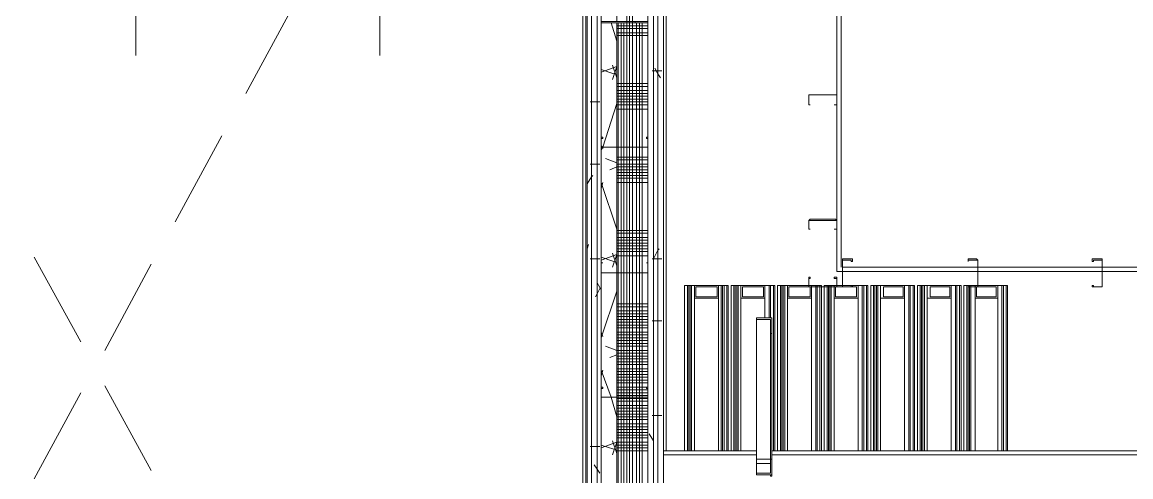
# Model space of a CAD drawing. Header units: metres. Extents: x -2 to 207, y -8 to 52.
# Drawn here: x 41.828 to 45.428, y 27.783 to 29.258 of the extents above; entities that cross this region are included whole.
import ezdxf

# ---------------------------------------------------------------- set-up
doc = ezdxf.new("R2010")
doc.units = ezdxf.units.M
doc.layers.add('HVAC - Ductos', color=5, linetype='Continuous', lineweight=0)
doc.layers.add('PDF_Geometry', color=7, linetype='Continuous', lineweight=0, true_color=0xaaaaaa)

msp = doc.modelspace()

# ---------------------------------------------------------------- linework, layer by layer
at = {"layer": 'HVAC - Ductos', "lineweight": 0}
for points in [[(42.1968, 29.6225), (42.1968, 29.3889), (42.1968, 29.1506)], [(42.9894, 29.6225), (42.9894, 29.3889), (42.9894, 29.1506)]]:
    msp.add_lwpolyline(points, dxfattribs=at)
at = {"layer": 'PDF_Geometry', "lineweight": 0}
for points in [[(40.2633, 25.719), (40.2175, 25.719), (40.2175, 25.696), (40.2175, 25.5448), (40.2175, 22.9699), (39.8097, 22.9699), (39.8097, 22.7225), (43.6629, 22.7225), (43.9104, 22.7225), (43.9104, 31.2673), (43.9104, 32.7289), (43.9104, 32.9121), (43.475, 32.9121), (43.475, 32.7289), (43.7271, 32.7289), (43.7271, 31.2673), (43.6629, 31.2673), (43.4476, 31.2673), (43.4476, 31.0657), (43.6629, 31.0657), (43.6629, 22.9699), (40.4649, 22.9699), (40.4649, 25.719), (40.2679, 25.719)], [(43.475, 32.8297), (43.475, 32.8801), (42.7649, 32.8801), (42.7649, 32.8939), (43.475, 32.8939), (43.892, 32.8939), (43.892, 32.8801), (43.892, 32.7289), (43.892, 31.2673), (43.892, 31.2399), (43.892, 22.7408), (43.8783, 22.7408), (43.6629, 22.7408), (39.8097, 22.7408)], [(43.8783, 22.7545), (43.8783, 31.2673), (43.8783, 31.611), (43.8783, 31.2673), (43.892, 31.2673), (43.892, 32.8801), (43.8783, 32.8801), (43.8783, 32.2615), (43.8783, 32.7289), (43.8783, 32.8297), (43.8783, 32.8801), (43.7271, 32.8801), (43.475, 32.8801), (42.7649, 32.8801)], [(42.7649, 32.7564), (42.7649, 32.8297), (43.475, 32.8297), (43.7271, 32.8297), (43.8279, 32.8297), (43.8279, 32.7564), (43.8279, 32.7289), (43.8279, 32.2203), (43.8279, 31.611), (43.8279, 31.2673), (43.8279, 31.2627), (43.8279, 31.2399), (43.86, 31.2399), (43.86, 22.9241), (43.86, 22.7729), (43.7591, 22.7729), (43.6629, 22.7729), (39.8097, 22.7729)], [(43.5392, 22.7225), (43.5392, 22.7179), (43.5392, 22.7225), (43.9104, 22.7225), (43.9104, 31.2399), (43.9104, 31.2673), (43.9195, 31.2673), (43.9149, 31.2673), (43.9149, 32.7885)], [(46.9572, 28.4496), (46.554, 28.4496), (46.1462, 28.4496), (45.743, 28.4496), (45.3353, 28.4496), (44.9321, 28.4496), (44.4922, 28.4496), (44.4739, 28.4496), (44.4739, 28.4634), (44.4739, 32.1195), (44.4739, 32.1379), (51.8184, 32.1379), (51.8184, 32.1195), (51.8184, 31.863), (51.8184, 31.4598)], [(51.8046, 31.863), (51.8046, 32.1195), (44.4876, 32.1195), (44.4876, 28.4634)], [(40.2633, 25.7418), (40.2633, 31.2673), (40.2633, 31.2399), (40.2679, 31.2399), (40.4191, 31.2399), (41.7157, 31.2399), (41.7157, 31.2673), (40.4511, 31.2673), (43.7271, 31.2673), (40.4511, 31.2673), (43.7271, 31.2673), (43.4476, 31.2673), (43.4476, 31.2399), (43.7087, 31.2399), (43.86, 31.2399), (43.86, 31.2673), (43.86, 22.9241)], [(43.9104, 31.2673), (43.9104, 27.8677)], [(43.9104, 27.8677), (43.9104, 31.2673)], [(43.9104, 31.2673), (43.9104, 27.8677)], [(43.9104, 27.8677), (43.9104, 31.2673)], [(43.9104, 31.2673), (43.9104, 27.8677)], [(43.9104, 27.8677), (43.9104, 31.2673)], [(43.9104, 31.2673), (43.9104, 27.8677)], [(43.9104, 27.8677), (43.9104, 31.2673)], [(43.9104, 22.7225), (43.9104, 31.2673), (43.9104, 22.7225)], [(43.9195, 27.8677), (43.9195, 31.2673)], [(43.9195, 27.8677), (43.9195, 31.2673)], [(43.86, 31.2399), (43.8783, 31.2399), (43.8783, 22.7545), (43.86, 22.7545), (43.6629, 22.7545), (39.8097, 22.7545)], [(43.86, 22.9241), (43.86, 31.2399), (43.7591, 31.2399), (43.7591, 30.8825), (43.7591, 30.4747), (43.7591, 30.0715), (43.7591, 29.6638), (43.7591, 29.2606), (43.7591, 29.6638), (43.7591, 30.0715), (43.7591, 30.4747), (43.7591, 30.8825), (43.7591, 31.1619), (43.7087, 31.1619), (43.7087, 22.8737)], [(42.7649, 31.1619), (42.7649, 31.1115), (42.7649, 31.0979), (43.4476, 31.0979), (43.6629, 31.0979), (43.6767, 31.0979), (43.695, 31.0979), (43.695, 22.9378), (43.6767, 22.9378), (43.6629, 22.9378), (40.4328, 22.9378), (40.4328, 22.9562), (40.4328, 22.9699), (40.4328, 25.719)], [(43.7087, 22.9241), (43.7087, 31.1115), (43.695, 31.1115), (43.6629, 31.1115), (43.4476, 31.1115), (42.7649, 31.1115)], [(43.4476, 31.1161), (43.4476, 31.0657), (43.6629, 31.0657), (43.6629, 22.9699), (43.6629, 31.0657), (43.6629, 22.9745)], [(43.4476, 31.0841), (42.7649, 31.0841), (42.403, 31.0841), (42.403, 31.0979), (41.7157, 31.0979), (42.403, 31.0979), (42.7649, 31.0979), (43.4476, 31.0979), (43.4476, 31.0841), (43.6629, 31.0841), (43.6767, 31.0841), (43.6767, 22.9562), (43.6629, 22.9562), (40.4465, 22.9562), (40.4465, 22.9699), (40.4465, 25.719)], [(40.4649, 25.719), (40.4649, 22.9699), (40.4649, 25.137), (40.4649, 22.9745), (42.2151, 22.9745), (42.2151, 22.979), (40.4741, 22.979), (42.2151, 22.979), (42.2151, 22.9745), (42.2151, 22.9699), (40.4649, 22.9699), (43.6629, 22.9699), (43.6629, 31.0657), (43.6629, 22.9745), (43.5392, 22.9745), (43.5392, 22.9699), (43.6629, 22.9699), (43.5392, 22.9699), (43.6629, 22.9699), (43.5392, 22.9699), (43.6629, 22.9699), (43.5392, 22.9699), (43.6583, 22.9699), (43.5392, 22.9699)], [(43.6583, 31.0657), (43.6583, 22.9699)], [(43.6583, 22.9699), (43.6583, 31.0657)], [(43.6629, 31.0657), (43.6629, 22.9699), (43.6629, 31.0657)], [(42.5541, 29.0269), (42.7054, 29.3064)], [(43.7591, 29.256), (43.7591, 28.8528), (43.7591, 28.445), (43.7591, 28.0418), (43.7591, 27.6341), (43.7591, 27.2309), (43.7591, 26.8231), (43.7591, 26.4153), (43.7591, 26.0121), (43.7591, 25.6043), (43.7591, 25.2012), (43.7591, 24.7934), (43.7591, 24.3902)], [(42.3251, 28.61), (42.4763, 28.8895)], [(42.0181, 28.2205), (41.8669, 28.4954)], [(42.0959, 28.1931), (42.2472, 28.4725)], [(44.4922, 28.4634), (44.9321, 28.4634), (45.3353, 28.4634), (45.743, 28.4634), (46.1462, 28.4634), (46.554, 28.4634), (46.9572, 28.4634)], [(43.9791, 27.8677), (43.9791, 28.4037), (43.9882, 28.4037), (43.9928, 28.4037), (44.002, 28.4037), (43.9974, 28.4037), (43.9974, 27.8677)], [(43.9882, 28.4037), (43.9882, 27.8677), (43.9882, 28.4037), (43.9928, 28.4037), (43.9974, 28.4037), (44.002, 28.4037), (44.002, 27.8677), (44.002, 28.4037), (44.0112, 28.4037), (44.0112, 27.8677), (44.0112, 28.3625), (44.089, 28.3625), (44.089, 27.8677), (44.089, 28.4037), (44.0982, 28.4037), (44.1074, 28.4037), (44.1165, 28.4037), (44.1074, 28.4037), (44.1028, 28.4037), (44.0982, 28.4037), (44.0982, 27.8677), (44.0982, 28.4037), (44.1028, 28.4037), (44.1028, 27.8677)], [(44.1119, 28.4037), (44.1211, 28.4037), (44.1211, 27.8677)], [(44.1303, 27.8677), (44.1303, 28.4037), (44.1394, 28.4037), (44.144, 28.4037), (44.1532, 28.4037), (44.1486, 28.4037), (44.1486, 27.8677)], [(44.1394, 28.4037), (44.1394, 27.8677), (44.1394, 28.4037), (44.144, 28.4037), (44.1486, 28.4037), (44.1532, 28.4037), (44.1532, 27.8677), (44.144, 27.8677), (44.144, 28.4037), (44.144, 27.8677)], [(44.1532, 27.8677), (44.1532, 28.4037), (44.1623, 28.4037), (44.1623, 27.8677), (44.1623, 28.3625), (44.2402, 28.3625), (44.2402, 28.2984), (44.2402, 28.4037), (44.254, 28.4037), (44.254, 28.2984), (44.254, 28.4037), (44.254, 28.2984)], [(44.2631, 28.4037), (44.2723, 28.4037), (44.2723, 27.8677)], [(44.2815, 27.8677), (44.2815, 28.4037), (44.2906, 28.4037), (44.2952, 28.4037), (44.3043, 28.4037), (44.2997, 28.4037), (44.2952, 28.4037), (44.2906, 28.4037), (44.2906, 27.8677), (44.2906, 28.4037)], [(44.3043, 27.8677), (44.2952, 27.8677), (44.2952, 28.4037), (44.2997, 28.4037), (44.3043, 28.4037), (44.3043, 27.8677), (44.3043, 28.4037), (44.3135, 28.4037), (44.3135, 27.8677), (44.3135, 28.3625), (44.3914, 28.3625)], [(44.3914, 27.8677), (44.3914, 28.3992), (44.3914, 28.4037), (44.4052, 28.4037)], [(44.4052, 28.4037), (44.4052, 28.3992), (44.4052, 27.8677)], [(44.4143, 28.4037), (44.4235, 28.4037), (44.4235, 28.3992), (44.4235, 27.8677)], [(44.4326, 27.8677), (44.4326, 28.3992), (44.4326, 28.4037), (44.4464, 28.4037), (44.4464, 28.3992), (44.4464, 27.8677), (44.4556, 27.8677), (44.4556, 28.3992), (44.4556, 28.4037), (44.451, 28.4037), (44.4464, 28.4037), (44.4418, 28.4037), (44.4464, 28.4037), (44.4556, 28.4037), (44.451, 28.4037), (44.4464, 28.4037)], [(44.4556, 27.8677), (44.4556, 28.3992), (44.4556, 28.4037), (44.4647, 28.4037), (44.4647, 28.3992), (44.4647, 27.8677), (44.4647, 28.3625), (44.5426, 28.3625)], [(44.5243, 28.3992), (44.538, 28.3992), (44.538, 28.3671), (44.4693, 28.3671), (44.4693, 28.3992), (44.4922, 28.3992)], [(44.5426, 27.8677), (44.5426, 28.4037), (44.5564, 28.4037)], [(44.5564, 28.4037), (44.5564, 27.8677)], [(44.5655, 28.4037), (44.5747, 28.4037), (44.5747, 27.8677)], [(44.5838, 27.8677), (44.5838, 28.4037), (44.5976, 28.4037), (44.5976, 27.8677), (44.6068, 27.8677), (44.6068, 28.4037), (44.6022, 28.4037), (44.5976, 28.4037), (44.593, 28.4037), (44.5976, 28.4037), (44.6068, 28.4037), (44.6022, 28.4037), (44.5976, 28.4037)], [(44.6068, 27.8677), (44.6068, 28.4037), (44.6159, 28.4037), (44.6159, 27.8677), (44.6159, 28.3625), (44.6938, 28.3625)], [(44.6938, 27.8677), (44.6938, 28.4037), (44.7075, 28.4037)], [(44.7075, 28.4037), (44.7075, 27.8677)], [(44.7167, 28.4037), (44.7259, 28.4037), (44.7259, 27.8677)], [(44.7351, 27.8677), (44.7351, 28.4037), (44.7488, 28.4037), (44.7488, 27.8677), (44.7579, 27.8677), (44.7579, 28.4037), (44.7534, 28.4037), (44.7488, 28.4037), (44.7442, 28.4037), (44.7488, 28.4037), (44.7579, 28.4037), (44.7534, 28.4037), (44.7488, 28.4037)], [(44.7579, 27.8677), (44.7579, 28.4037), (44.7671, 28.4037), (44.7671, 27.8677), (44.7671, 28.3625), (44.845, 28.3625)], [(44.845, 27.8677), (44.845, 28.4037), (44.8587, 28.4037)], [(44.8587, 28.4037), (44.8587, 27.8677)], [(44.8679, 28.4037), (44.8771, 28.4037), (44.8771, 27.8677)], [(44.8863, 27.8677), (44.8863, 28.4037), (44.9, 28.4037), (44.9, 28.3992), (44.9, 27.8677), (44.9092, 27.8677), (44.9092, 28.3992), (44.9092, 28.4037), (44.9046, 28.4037), (44.9, 28.4037), (44.8954, 28.4037), (44.9, 28.4037), (44.9092, 28.4037), (44.9046, 28.4037), (44.9, 28.4037)], [(44.9092, 27.8677), (44.9092, 28.3992), (44.9092, 28.4037), (44.9229, 28.4037), (44.9229, 28.3992), (44.9229, 27.8677), (44.9229, 28.3625), (44.9962, 28.3625)], [(44.9962, 27.8677), (44.9962, 28.4037), (45.01, 28.4037)], [(45.01, 28.4037), (45.01, 27.8677)], [(45.0191, 28.4037), (45.0283, 28.4037), (45.0283, 27.8677)], [(44.3914, 28.3625), (44.3914, 27.8677)], [(44.5426, 28.3625), (44.5426, 27.8677)], [(44.6938, 28.3625), (44.6938, 27.8677)], [(44.845, 28.3625), (44.845, 27.8677)], [(44.9962, 28.3625), (44.9962, 27.8677)], [(44.2585, 28.2939), (44.2585, 28.2893)], [(44.2585, 28.2526), (44.2585, 27.8403), (44.2585, 27.7944)], [(44.2585, 27.7899), (44.2585, 27.7853), (44.2631, 27.7853), (44.2631, 28.248)], [(41.8669, 27.7761), (42.0181, 28.0556)], [(42.2472, 27.8036), (42.0959, 28.0785)], [(44.2127, 27.8677), (43.9104, 27.8677), (43.9882, 27.8677)], [(43.9516, 27.8677), (43.9104, 27.8677)], [(43.9928, 27.8677), (44.002, 27.8677)], [(44.0982, 27.8677), (44.1074, 27.8677)], [(44.1119, 27.8677), (44.1394, 27.8677)], [(45.0191, 27.8677), (46.8106, 27.8677), (44.2631, 27.8677), (44.2906, 27.8677)], [(44.4052, 27.8677), (44.4098, 27.8677)], [(44.4143, 27.8677), (44.4418, 27.8677)], [(44.5564, 27.8677), (44.561, 27.8677)], [(44.5655, 27.8677), (44.593, 27.8677)], [(44.7075, 27.8677), (44.7121, 27.8677)], [(44.7167, 27.8677), (44.7442, 27.8677)], [(44.8587, 27.8677), (44.8633, 27.8677)], [(44.8679, 27.8677), (44.8954, 27.8677)], [(45.01, 27.8677), (45.0145, 27.8677)], [(43.9104, 27.8539), (44.2127, 27.8539)], [(44.2631, 27.8539), (46.8106, 27.8539)], [(44.2585, 27.8219), (44.2585, 27.8265), (44.254, 27.8265), (44.2127, 27.8265)]]:
    msp.add_lwpolyline(points, dxfattribs=at)
for points in [[(43.892, 31.2673), (43.8783, 31.2673), (43.8783, 22.7408), (43.892, 22.7408)], [(43.9104, 31.2673), (43.892, 31.2673), (43.892, 22.7225), (43.9104, 22.7225)], [(43.9195, 31.2673), (43.9195, 27.8677)], [(43.7087, 22.9241), (43.7087, 31.1115), (43.695, 31.1115), (43.695, 22.9241)], [(43.6767, 22.9562), (43.6767, 31.0841), (43.6629, 31.0841), (43.6629, 22.9562)], [(43.695, 22.9378), (43.695, 31.0979), (43.6767, 31.0979), (43.6767, 22.9378)], [(43.6537, 22.979), (43.5392, 22.979), (43.6492, 22.979), (43.6492, 31.0657), (43.6492, 22.979), (43.6492, 31.0657), (43.6492, 22.979), (43.5392, 22.979)], [(43.6583, 31.0657), (43.6583, 22.9699)], [(43.7087, 29.2881), (43.7087, 29.2606), (43.7087, 29.256), (43.7133, 29.256), (43.86, 29.256), (43.86, 29.2606), (43.86, 29.2881), (43.8554, 29.2881), (43.86, 29.2881), (43.86, 29.2606), (43.7133, 29.2606), (43.7087, 29.2606), (43.7087, 29.2881), (43.7133, 29.2881)], [(43.7591, 29.256), (43.7591, 28.8528), (43.7591, 28.445), (43.7591, 28.0418), (43.7591, 27.6341), (43.7591, 27.2309), (43.7591, 26.8231), (43.7591, 26.4153), (43.7591, 26.0121), (43.7591, 25.6043), (43.7591, 25.2012), (43.7591, 24.7934), (43.7591, 24.3902), (43.7591, 24.7934), (43.7591, 25.2012), (43.7591, 25.6043), (43.7591, 26.0121), (43.7591, 26.4153), (43.7591, 26.8231), (43.7591, 27.2309), (43.7591, 27.6341), (43.7591, 28.0418), (43.7591, 28.445), (43.7591, 28.8528)], [(44.4739, 28.9903), (44.4739, 29.0223), (44.4693, 29.0223), (44.3868, 29.0223), (44.3823, 29.0223), (44.3823, 28.9903), (44.3868, 28.9903), (44.3823, 28.9903), (44.3823, 29.0223), (44.3868, 29.0223), (44.4693, 29.0223), (44.4739, 29.0223), (44.4739, 28.9903), (44.4647, 28.9903)], [(44.4739, 28.9903), (44.4739, 29.0223), (44.4693, 29.0223), (44.3868, 29.0223), (44.3823, 29.0223), (44.3823, 28.9903), (44.3868, 28.9903), (44.3823, 28.9903), (44.3823, 29.0223), (44.3868, 29.0223), (44.4693, 29.0223), (44.4739, 29.0223), (44.4739, 28.9903), (44.4647, 28.9903)], [(43.7087, 28.8849), (43.7087, 28.8528), (43.7133, 28.8528), (43.86, 28.8528), (43.86, 28.8849), (43.8554, 28.8849), (43.8554, 28.8803), (43.86, 28.8803), (43.86, 28.8528), (43.7133, 28.8528), (43.7087, 28.8528), (43.7087, 28.8803), (43.7133, 28.8803), (43.7133, 28.8849)], [(44.4739, 28.587), (44.4739, 28.6146), (44.4693, 28.6192), (44.3868, 28.6192), (44.3823, 28.6146), (44.3823, 28.587), (44.3868, 28.587), (44.3823, 28.587), (44.3823, 28.6146), (44.3868, 28.6146), (44.4693, 28.6146), (44.4739, 28.6146), (44.4739, 28.587), (44.4647, 28.587)], [(44.4739, 28.587), (44.4739, 28.6146), (44.4693, 28.6192), (44.3868, 28.6192), (44.3823, 28.6146), (44.3823, 28.587), (44.3868, 28.587), (44.3823, 28.587), (44.3823, 28.6146), (44.3868, 28.6146), (44.4693, 28.6146), (44.4739, 28.6146), (44.4739, 28.587), (44.4647, 28.587)], [(44.5243, 28.4908), (44.4922, 28.4908), (44.4922, 28.4863), (44.4922, 28.3992), (44.5243, 28.3992), (44.5243, 28.4037), (44.5197, 28.4037), (44.5197, 28.3992), (44.4922, 28.3992), (44.4922, 28.4863), (44.5197, 28.4863), (44.5197, 28.4817), (44.5243, 28.4817)], [(44.5243, 28.4908), (44.4922, 28.4908), (44.4922, 28.4863), (44.4922, 28.3992), (44.5243, 28.3992), (44.5243, 28.4037), (44.5197, 28.4037), (44.5197, 28.3992), (44.4922, 28.3992), (44.4922, 28.4863), (44.5197, 28.4863), (44.5197, 28.4817), (44.5243, 28.4817)], [(44.9275, 28.4908), (44.9321, 28.4863), (44.9321, 28.3992), (44.9275, 28.3992), (44.9, 28.3992), (44.9, 28.4037), (44.9, 28.3992), (44.9275, 28.3992), (44.9321, 28.3992), (44.9321, 28.4863), (44.9275, 28.4863), (44.9, 28.4863), (44.9, 28.4817), (44.9, 28.4908)], [(44.9275, 28.4908), (44.9321, 28.4863), (44.9321, 28.3992), (44.9275, 28.3992), (44.9, 28.3992), (44.9, 28.4037), (44.9, 28.3992), (44.9275, 28.3992), (44.9321, 28.3992), (44.9321, 28.4863), (44.9275, 28.4863), (44.9, 28.4863), (44.9, 28.4817), (44.9, 28.4908)], [(45.3353, 28.4908), (45.3353, 28.4863), (45.3353, 28.3992), (45.3032, 28.3992), (45.3032, 28.4037), (45.3077, 28.4037), (45.3077, 28.3992), (45.3353, 28.3992), (45.3353, 28.4863), (45.3077, 28.4863), (45.3077, 28.4817), (45.3032, 28.4817), (45.3032, 28.4908)], [(45.3353, 28.4908), (45.3353, 28.4863), (45.3353, 28.3992), (45.3032, 28.3992), (45.3032, 28.4037), (45.3077, 28.4037), (45.3077, 28.3992), (45.3353, 28.3992), (45.3353, 28.4863), (45.3077, 28.4863), (45.3077, 28.4817), (45.3032, 28.4817), (45.3032, 28.4908)], [(43.7087, 28.4771), (43.7087, 28.4496), (43.7087, 28.445), (43.7133, 28.445), (43.86, 28.445), (43.86, 28.4496), (43.86, 28.4771), (43.8554, 28.4771), (43.86, 28.4771), (43.86, 28.4496), (43.86, 28.445), (43.7133, 28.445), (43.7087, 28.445), (43.7087, 28.4496), (43.7087, 28.4771), (43.7133, 28.4771)], [(44.3823, 28.4313), (44.3823, 28.3992), (44.3868, 28.3992), (44.4693, 28.3992), (44.4739, 28.3992), (44.4739, 28.4313), (44.4647, 28.4313), (44.4647, 28.4267), (44.4739, 28.4267), (44.4739, 28.3992), (44.4693, 28.3992), (44.3868, 28.3992), (44.3823, 28.3992), (44.3823, 28.4267), (44.3868, 28.4267), (44.3868, 28.4313)], [(44.3823, 28.4313), (44.3823, 28.3992), (44.3868, 28.3992), (44.4693, 28.3992), (44.4739, 28.3992), (44.4739, 28.4313), (44.4647, 28.4313), (44.4647, 28.4267), (44.4739, 28.4267), (44.4739, 28.3992), (44.4693, 28.3992), (44.3868, 28.3992), (44.3823, 28.3992), (44.3823, 28.4267), (44.3868, 28.4267), (44.3868, 28.4313)], [(43.9928, 27.8677), (43.9928, 28.4037)], [(44.089, 28.4037), (44.0112, 28.4037), (44.0112, 28.3625), (44.089, 28.3625)], [(44.0157, 28.3671), (44.0157, 28.3992), (44.0845, 28.3992), (44.0845, 28.3671)], [(44.1074, 27.8677), (44.1074, 28.4037)], [(44.1165, 28.4037), (44.1165, 27.8677)], [(44.2402, 28.4037), (44.1623, 28.4037), (44.1623, 28.3625), (44.2402, 28.3625)], [(44.1669, 28.3671), (44.1669, 28.3992), (44.2357, 28.3992), (44.2357, 28.3671)], [(44.2677, 28.4037), (44.2585, 28.4037), (44.254, 28.4037), (44.2585, 28.4037)], [(44.2585, 28.2984), (44.2585, 28.4037)], [(44.2677, 28.4037), (44.2677, 27.8677)], [(44.2997, 27.8677), (44.2997, 28.4037)], [(44.3914, 28.4037), (44.3823, 28.4037), (44.3135, 28.4037), (44.3135, 28.3625), (44.3914, 28.3625), (44.3914, 28.3992)], [(44.3181, 28.3671), (44.3181, 28.3992), (44.3868, 28.3992), (44.3868, 28.3671)], [(44.4189, 28.4037), (44.4098, 28.4037), (44.4052, 28.4037), (44.4098, 28.4037)], [(44.4052, 27.8677), (44.4052, 28.3992), (44.4052, 28.4037), (44.4052, 28.3992)], [(44.4098, 27.8677), (44.4098, 28.3992), (44.4098, 28.4037), (44.4098, 28.3992)], [(44.4189, 28.4037), (44.4189, 28.3992), (44.4189, 27.8677), (44.4189, 28.3992)], [(44.4418, 28.4037), (44.4418, 28.3992), (44.4418, 27.8677), (44.4418, 28.3992)], [(44.451, 27.8677), (44.451, 28.3992), (44.451, 28.4037), (44.451, 28.3992)], [(44.5426, 28.4037), (44.4922, 28.4037), (44.4739, 28.4037), (44.4647, 28.4037), (44.4647, 28.3992), (44.4647, 28.3625), (44.5426, 28.3625)], [(44.5701, 28.4037), (44.561, 28.4037), (44.5564, 28.4037), (44.561, 28.4037)], [(44.5564, 27.8677), (44.5564, 28.4037)], [(44.561, 27.8677), (44.561, 28.4037)], [(44.5701, 28.4037), (44.5701, 27.8677)], [(44.593, 28.4037), (44.593, 27.8677)], [(44.6022, 27.8677), (44.6022, 28.4037)], [(44.6938, 28.4037), (44.6159, 28.4037), (44.6159, 28.3625), (44.6938, 28.3625)], [(44.6251, 28.3671), (44.6251, 28.3992), (44.6892, 28.3992), (44.6892, 28.3671)], [(44.7213, 28.4037), (44.7121, 28.4037), (44.7075, 28.4037), (44.7121, 28.4037)], [(44.7075, 27.8677), (44.7075, 28.4037)], [(44.7121, 27.8677), (44.7121, 28.4037)], [(44.7213, 28.4037), (44.7213, 27.8677)], [(44.7442, 28.4037), (44.7442, 27.8677)], [(44.7534, 27.8677), (44.7534, 28.4037)], [(44.845, 28.4037), (44.7671, 28.4037), (44.7671, 28.3625), (44.845, 28.3625)], [(44.7763, 28.3671), (44.7763, 28.3992), (44.8404, 28.3992), (44.8404, 28.3671)], [(44.8725, 28.4037), (44.8633, 28.4037), (44.8587, 28.4037), (44.8633, 28.4037)], [(44.8587, 27.8677), (44.8587, 28.4037)], [(44.8633, 27.8677), (44.8633, 28.4037)], [(44.8725, 28.4037), (44.8725, 27.8677)], [(44.8954, 28.4037), (44.8954, 27.8677)], [(44.9046, 27.8677), (44.9046, 28.3992), (44.9046, 28.4037), (44.9046, 28.3992)], [(44.9962, 28.4037), (44.9321, 28.4037), (44.9229, 28.4037), (44.9229, 28.3992), (44.9229, 28.3625), (44.9962, 28.3625)], [(44.9275, 28.3671), (44.9275, 28.3992), (44.9916, 28.3992), (44.9916, 28.3671)], [(45.0237, 28.4037), (45.0145, 28.4037), (45.01, 28.4037), (45.0145, 28.4037)], [(45.01, 27.8677), (45.01, 28.4037)], [(45.0145, 27.8677), (45.0145, 28.4037)], [(45.0237, 28.4037), (45.0237, 27.8677)], [(44.2127, 27.8311), (44.2127, 28.2984)], [(44.2631, 28.2984), (44.2127, 28.2984), (44.2127, 28.2939), (44.254, 28.2939), (44.2585, 28.2939), (44.2585, 28.2893), (44.2585, 28.2526), (44.2585, 28.248), (44.2631, 28.248)], [(43.7087, 28.0739), (43.7087, 28.0418), (43.7133, 28.0418), (43.86, 28.0418), (43.86, 28.0739), (43.8554, 28.0739), (43.8554, 28.0693), (43.86, 28.0693), (43.86, 28.0418), (43.7133, 28.0418), (43.7087, 28.0418), (43.7087, 28.0693), (43.7133, 28.0693), (43.7133, 28.0739)], [(44.2631, 27.7899), (44.2631, 27.8403), (44.2127, 27.8403), (44.2127, 27.7899)], [(44.2127, 27.7944), (44.2127, 27.8403), (44.2585, 27.8403), (44.2585, 27.7944)]]:
    msp.add_lwpolyline(points, close=True, dxfattribs=at)
at = {"layer": 'PDF_Geometry', "color": 254, "lineweight": 0, "true_color": 0xd4d4d4}
for points in [[(43.7912, 27.2309), (43.7912, 27.6341), (43.7912, 28.0418), (43.7912, 28.445), (43.7912, 28.8528), (43.7912, 29.256), (43.7912, 29.6638), (43.7912, 30.0715), (43.7912, 30.4747), (43.7912, 30.8825), (43.7912, 31.2399)], [(43.8004, 27.2309), (43.8004, 27.6341), (43.8004, 28.0418), (43.8004, 28.445), (43.8004, 28.8528), (43.8004, 29.256), (43.8004, 29.6638), (43.8004, 30.0715), (43.8004, 30.4747), (43.8004, 30.8825), (43.8004, 31.2399)], [(43.8096, 27.2309), (43.8096, 27.6341), (43.8096, 28.0418), (43.8096, 28.445), (43.8096, 28.8528), (43.8096, 29.256), (43.8096, 29.6638), (43.8096, 30.0715), (43.8096, 30.4747), (43.8096, 30.8825), (43.8096, 31.2399)], [(43.7591, 29.256), (43.86, 29.256)], [(43.7591, 29.2468), (43.86, 29.2468)], [(43.7591, 29.2376), (43.86, 29.2376)], [(43.7637, 24.3902), (43.7637, 24.7934), (43.7637, 25.2012), (43.7637, 25.5081), (43.7637, 25.6043), (43.7637, 26.0121), (43.7637, 26.4153), (43.7637, 26.8231), (43.7637, 27.2309), (43.7637, 27.6341), (43.7637, 28.0418), (43.7637, 28.445), (43.7637, 28.8528), (43.7637, 29.256)], [(43.7729, 24.3902), (43.7729, 24.7934), (43.7729, 25.2012), (43.7729, 25.5081), (43.7729, 25.6043), (43.7729, 26.0121), (43.7729, 26.4153), (43.7729, 26.8231), (43.7729, 27.2309), (43.7729, 27.6341), (43.7729, 28.0418), (43.7729, 28.445), (43.7729, 28.8528), (43.7729, 29.256)], [(43.7821, 27.2309), (43.7821, 27.6341), (43.7821, 28.0418), (43.7821, 28.445), (43.7821, 28.8528), (43.7821, 29.256)], [(43.8233, 27.2309), (43.8233, 27.6341), (43.8233, 28.0418), (43.8233, 28.445), (43.8233, 28.8528), (43.8233, 29.256)], [(43.8324, 27.2309), (43.8324, 27.6341), (43.8324, 28.0418), (43.8324, 28.445), (43.8324, 28.8528), (43.8324, 29.256)], [(43.8416, 27.2309), (43.8416, 27.6341), (43.8416, 28.0418), (43.8416, 28.445), (43.8416, 28.8528), (43.8416, 29.256)], [(43.7591, 29.2239), (43.86, 29.2239)], [(43.7591, 29.2148), (43.86, 29.2148)], [(43.7591, 29.0589), (43.86, 29.0589)], [(43.7591, 29.0498), (43.86, 29.0498)], [(43.7591, 29.0361), (43.86, 29.0361)], [(43.7591, 29.0269), (43.86, 29.0269)], [(43.7591, 29.0178), (43.86, 29.0178)], [(43.7591, 29.0086), (43.86, 29.0086)], [(43.7591, 28.9994), (43.86, 28.9994)], [(43.7591, 28.9903), (43.86, 28.9903)], [(43.7591, 28.9765), (43.86, 28.9765)], [(43.7591, 28.8207), (43.86, 28.8207)], [(43.7591, 28.8115), (43.86, 28.8115)], [(43.7591, 28.7978), (43.86, 28.7978)], [(43.7591, 28.7886), (43.86, 28.7886)], [(43.7591, 28.7795), (43.86, 28.7795)], [(43.7591, 28.7703), (43.86, 28.7703)], [(43.7591, 28.7612), (43.86, 28.7612)], [(43.7591, 28.752), (43.86, 28.752)], [(43.7591, 28.7383), (43.86, 28.7383)], [(43.7591, 28.5825), (43.86, 28.5825)], [(43.7591, 28.5733), (43.86, 28.5733)], [(43.7591, 28.5596), (43.86, 28.5596)], [(43.7591, 28.5504), (43.86, 28.5504)], [(43.7591, 28.5412), (43.86, 28.5412)], [(43.7591, 28.5321), (43.86, 28.5321)], [(43.7591, 28.5229), (43.86, 28.5229)], [(43.7591, 28.5137), (43.86, 28.5137)], [(43.7591, 28.5), (43.86, 28.5)], [(43.7591, 28.3351), (43.86, 28.3351)], [(43.7591, 28.3213), (43.86, 28.3213)], [(43.7591, 28.3121), (43.86, 28.3121)], [(43.7591, 28.303), (43.86, 28.303)], [(43.7591, 28.2939), (43.86, 28.2939)], [(43.7591, 28.2847), (43.86, 28.2847)], [(43.7591, 28.2755), (43.86, 28.2755)], [(43.7591, 28.2663), (43.86, 28.2663)], [(43.7591, 28.2526), (43.86, 28.2526)], [(43.7591, 28.2434), (43.86, 28.2434)], [(43.7591, 28.2342), (43.86, 28.2342)], [(43.7591, 28.2251), (43.86, 28.2251)], [(43.7591, 28.2159), (43.86, 28.2159)], [(43.7591, 28.2068), (43.86, 28.2068)], [(43.7591, 28.1931), (43.86, 28.1931)], [(43.7591, 28.1839), (43.86, 28.1839)], [(43.7591, 28.1747), (43.86, 28.1747)], [(43.7591, 28.1655), (43.86, 28.1655)], [(43.7591, 28.1564), (43.86, 28.1564)], [(43.7591, 28.1472), (43.86, 28.1472)], [(43.7591, 28.1334), (43.86, 28.1334)], [(43.7591, 28.1243), (43.86, 28.1243)], [(43.7591, 28.1152), (43.86, 28.1152)], [(43.7591, 28.106), (43.86, 28.106)], [(43.7591, 28.0968), (43.86, 28.0968)], [(43.7591, 28.0876), (43.86, 28.0876)], [(43.7591, 28.0739), (43.86, 28.0739)], [(43.7591, 28.0648), (43.86, 28.0648)], [(43.7591, 28.0556), (43.86, 28.0556)], [(43.7591, 28.0464), (43.86, 28.0464)], [(43.7591, 28.0372), (43.86, 28.0372)], [(43.7591, 28.0281), (43.86, 28.0281)], [(43.7591, 28.0144), (43.86, 28.0144)], [(43.7591, 28.0052), (43.86, 28.0052)], [(43.7591, 27.996), (43.86, 27.996)], [(43.7591, 27.9868), (43.86, 27.9868)], [(43.7591, 27.9777), (43.86, 27.9777)], [(43.7591, 27.9685), (43.86, 27.9685)], [(43.7591, 27.9548), (43.86, 27.9548)], [(43.7591, 27.9456), (43.86, 27.9456)], [(43.7591, 27.9364), (43.86, 27.9364)], [(43.7591, 27.9273), (43.86, 27.9273)], [(43.7591, 27.9182), (43.86, 27.9182)], [(43.7591, 27.909), (43.86, 27.909)], [(43.7591, 27.8952), (43.86, 27.8952)], [(43.7591, 27.8861), (43.86, 27.8861)], [(43.7591, 27.8769), (43.86, 27.8769)], [(43.7591, 27.8677), (43.86, 27.8677)]]:
    msp.add_lwpolyline(points, dxfattribs=at)
at = {"layer": 'PDF_Geometry', "color": 254, "lineweight": 0, "true_color": 0xdddddd}
for points in [[(43.7408, 29.256), (43.7591, 29.1964)], [(43.7591, 29.114), (43.7087, 29.0956), (43.7591, 29.114), (43.7454, 29.0727)], [(43.7087, 29.1048), (43.7499, 29.091)], [(43.7454, 29.1186), (43.7591, 29.0773)], [(43.7591, 28.9948), (43.7133, 28.8528), (43.7087, 28.8437), (43.7133, 28.8528)], [(43.7087, 28.8574), (43.7133, 28.8528), (43.7133, 28.8482), (43.7133, 28.8528)], [(43.7225, 28.8161), (43.7591, 28.8024)], [(43.7591, 28.7886), (43.7363, 28.7795)], [(43.7087, 28.7383), (43.7591, 28.587)], [(43.7133, 28.7383), (43.7087, 28.7199)], [(43.7591, 28.5046), (43.7087, 28.4863), (43.7591, 28.5046), (43.7454, 28.4634)], [(43.7087, 28.4954), (43.7499, 28.4817)], [(43.7454, 28.5091), (43.7591, 28.468)], [(43.7591, 28.3855), (43.7087, 28.2342)], [(43.7087, 28.2526), (43.7133, 28.2388)], [(43.7225, 28.2068), (43.7591, 28.1931)], [(43.7591, 28.1793), (43.7363, 28.1701)], [(43.7087, 28.1288), (43.7408, 28.0418), (43.7591, 27.9777), (43.7408, 28.0418)], [(43.7133, 28.1288), (43.7087, 28.1106)], [(43.7591, 27.8952), (43.7087, 27.8769), (43.7591, 27.8952), (43.7454, 27.8539)], [(43.7087, 27.8861), (43.7499, 27.8723)], [(43.7454, 27.8998), (43.7591, 27.8585)]]:
    msp.add_lwpolyline(points, close=True, dxfattribs=at)
at = {"layer": 'PDF_Geometry', "color": 254, "lineweight": 0, "true_color": 0xd2d2d2}
for points in [[(43.8187, 29.256), (43.8187, 29.2606)], [(43.7912, 28.8528), (43.7958, 28.8528)]]:
    msp.add_lwpolyline(points, dxfattribs=at)
at = {"layer": 'PDF_Geometry', "color": 254, "lineweight": 0, "true_color": 0xeaeaea}
for points in [[(43.8783, 29.1002), (43.8737, 29.1002), (43.8783, 29.1002), (43.892, 29.1002), (43.9058, 29.1002), (43.892, 29.1002)], [(43.892, 29.091), (43.9012, 29.0773), (43.892, 29.091), (43.8828, 29.1094)], [(43.7042, 28.9994), (43.695, 28.9994), (43.6767, 28.9994), (43.6721, 28.9994), (43.6767, 28.9994), (43.695, 28.9994)], [(43.7042, 28.7978), (43.695, 28.7978), (43.6767, 28.7978), (43.6721, 28.7978), (43.6767, 28.7978), (43.695, 28.7978)], [(43.6767, 28.7566), (43.6813, 28.7612), (43.6767, 28.7566), (43.6629, 28.7337)], [(43.6629, 28.5229), (43.6675, 28.5366)], [(43.892, 28.5183), (43.8966, 28.5229), (43.892, 28.5183), (43.8783, 28.4908), (43.8737, 28.4908), (43.8783, 28.4908)], [(43.7042, 28.4908), (43.695, 28.4908), (43.6767, 28.4908), (43.6721, 28.4908), (43.6767, 28.4908), (43.695, 28.4908)], [(43.9058, 28.4908), (43.892, 28.4908), (43.8783, 28.4908), (43.892, 28.4908)], [(43.695, 28.4129), (43.7087, 28.3901)], [(43.695, 28.3763), (43.7042, 28.3946), (43.695, 28.3763), (43.6904, 28.3671)], [(43.8783, 28.2893), (43.8737, 28.2893), (43.8783, 28.2893), (43.892, 28.2893), (43.9058, 28.2893), (43.892, 28.2893)], [(43.8783, 27.9823), (43.8737, 27.9823), (43.8783, 27.9823), (43.892, 27.9823), (43.9058, 27.9823), (43.892, 27.9823)], [(43.8645, 27.9227), (43.8783, 27.8998), (43.8783, 27.8952), (43.8783, 27.8998)], [(43.7042, 27.8815), (43.695, 27.8815), (43.6767, 27.8815), (43.6721, 27.8815), (43.6767, 27.8815), (43.695, 27.8815)], [(43.695, 27.8081), (43.7042, 27.7944), (43.695, 27.8081), (43.6859, 27.8219)]]:
    msp.add_lwpolyline(points, close=True, dxfattribs=at)
at = {"layer": 'PDF_Geometry', "color": 254, "lineweight": 0, "true_color": 0xd2d2d2}
for points in [[(44.4693, 29.0223), (44.4647, 29.0223)], [(44.4693, 28.3992), (44.4647, 28.3992)]]:
    msp.add_lwpolyline(points, close=True, dxfattribs=at)
at = {"layer": 'PDF_Geometry', "color": 254, "lineweight": 0, "true_color": 0xd4d4d4}
msp.add_lwpolyline([(43.86, 28.3442), (43.7591, 28.3442)], close=True, dxfattribs=at)

doc.saveas('drawing.dxf')
